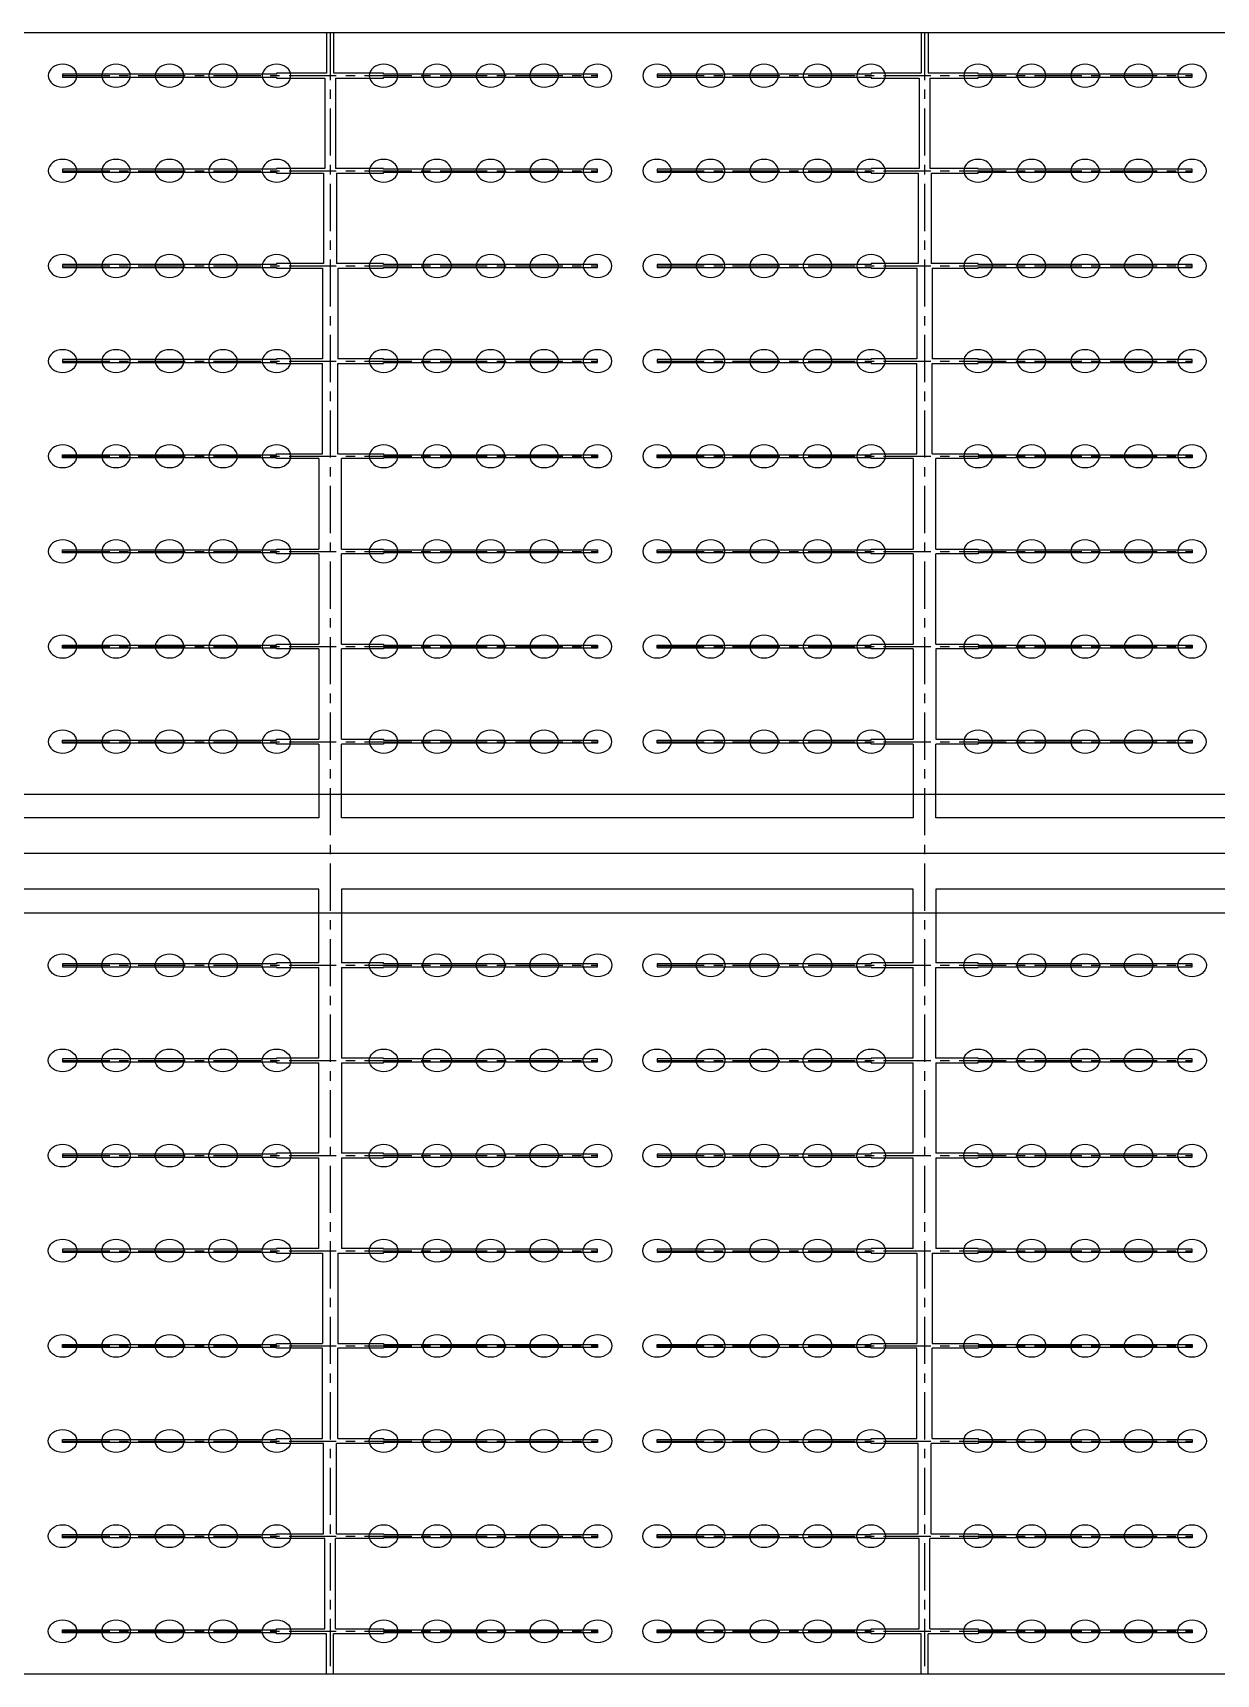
# Model space of a CAD drawing. Header units: millimetres. Extents: x 738100 to 1284508, y 138373 to 260796.
# Drawn here: x 791900 to 799862, y 197601 to 208641 of the extents above; entities that cross this region are included whole.
import ezdxf

# ---------------------------------------------------------------- set-up
doc = ezdxf.new("R2010")
doc.units = ezdxf.units.MM
doc.linetypes.add('CENTER', pattern=[50.8, 31.75, -6.35, 6.35, -6.35])
doc.layers.add('轴线', color=6, linetype='CENTER')

msp = doc.modelspace()

# ---------------------------------------------------------------- linework, layer by layer
at = {"lineweight": -3, "ltscale": 100}
for p, q in [((843900.494, 208641.464), (779900.494, 208641.464)), ((843900.494, 197601.464), (779900.494, 197601.464))]:
    msp.add_line(p, q, dxfattribs=at)
at = {"ltscale": 10}
for p, q in [((793876.494, 208641.464), (793876.494, 208369.464)), ((793924.494, 208641.464), (793924.494, 208369.464)), ((797876.494, 208641.464), (797876.494, 208369.464)), ((797924.494, 208641.464), (797924.494, 208369.464)), ((792100.494, 208363.704), (792100.494, 208343.224)), ((793540.494, 208363.704), (792100.494, 208363.704)), ((792100.494, 208343.224), (793540.494, 208343.224)), ((793876.494, 208369.464), (793540.494, 208369.464)), ((793540.494, 208369.464), (793540.494, 208363.704)), ((793540.494, 208343.224), (793540.494, 208337.464)), ((793540.494, 208337.464), (793864.494, 208337.464)), ((793864.494, 208337.464), (793864.494, 207729.464)), ((794260.494, 208369.464), (793924.494, 208369.464)), ((793936.494, 208337.464), (794260.494, 208337.464)), ((793936.494, 208337.464), (793936.494, 207729.464)), ((794260.494, 208363.704), (794260.494, 208369.464)), ((795700.494, 208363.704), (794260.494, 208363.704)), ((794260.494, 208337.464), (794260.494, 208343.224)), ((794260.494, 208343.224), (795700.494, 208343.224)), ((795700.494, 208343.224), (795700.494, 208363.704)), ((796100.494, 208363.704), (796100.494, 208343.224)), ((797540.494, 208363.704), (796100.494, 208363.704)), ((796100.494, 208343.224), (797540.494, 208343.224)), ((797876.494, 208369.464), (797540.494, 208369.464)), ((797540.494, 208369.464), (797540.494, 208363.704)), ((797540.494, 208343.224), (797540.494, 208337.464)), ((797540.494, 208337.464), (797864.494, 208337.464)), ((797864.494, 208337.464), (797864.494, 207729.464)), ((798260.494, 208369.464), (797924.494, 208369.464)), ((797936.494, 208337.464), (798260.494, 208337.464)), ((797936.494, 208337.464), (797936.494, 207729.464)), ((798260.494, 208363.704), (798260.494, 208369.464)), ((799700.494, 208363.704), (798260.494, 208363.704)), ((798260.494, 208337.464), (798260.494, 208343.224)), ((798260.494, 208343.224), (799700.494, 208343.224)), ((799700.494, 208343.224), (799700.494, 208363.704)), ((792100.494, 207723.704), (792100.494, 207703.224)), ((793540.494, 207723.704), (792100.494, 207723.704)), ((792100.494, 207703.224), (793540.494, 207703.224)), ((793864.494, 207729.464), (793540.494, 207729.464)), ((793540.494, 207729.464), (793540.494, 207723.704)), ((793540.494, 207703.224), (793540.494, 207697.464)), ((793540.494, 207697.464), (793856.494, 207697.464)), ((793856.494, 207697.464), (793856.494, 207089.464)), ((794260.494, 207729.464), (793936.494, 207729.464)), ((793944.494, 207697.464), (794260.494, 207697.464)), ((793944.494, 207697.464), (793944.494, 207089.464)), ((794260.494, 207723.704), (794260.494, 207729.464)), ((795700.494, 207723.704), (794260.494, 207723.704)), ((794260.494, 207697.464), (794260.494, 207703.224)), ((794260.494, 207703.224), (795700.494, 207703.224)), ((795700.494, 207703.224), (795700.494, 207723.704)), ((796100.494, 207723.704), (796100.494, 207703.224)), ((797540.494, 207723.704), (796100.494, 207723.704)), ((796100.494, 207703.224), (797540.494, 207703.224)), ((797864.494, 207729.464), (797540.494, 207729.464)), ((797540.494, 207729.464), (797540.494, 207723.704)), ((797540.494, 207703.224), (797540.494, 207697.464)), ((797540.494, 207697.464), (797856.494, 207697.464)), ((797856.494, 207697.464), (797856.494, 207089.464)), ((798260.494, 207729.464), (797936.494, 207729.464)), ((797944.494, 207697.464), (798260.494, 207697.464)), ((797944.494, 207697.464), (797944.494, 207089.464)), ((798260.494, 207723.704), (798260.494, 207729.464)), ((799700.494, 207723.704), (798260.494, 207723.704)), ((798260.494, 207697.464), (798260.494, 207703.224)), ((798260.494, 207703.224), (799700.494, 207703.224)), ((799700.494, 207703.224), (799700.494, 207723.704)), ((792100.494, 207083.704), (792100.494, 207063.224)), ((793540.494, 207083.704), (792100.494, 207083.704)), ((792100.494, 207063.224), (793540.494, 207063.224)), ((793856.494, 207089.464), (793540.494, 207089.464)), ((793540.494, 207089.464), (793540.494, 207083.704)), ((793540.494, 207063.224), (793540.494, 207057.464)), ((793540.494, 207057.464), (793848.494, 207057.464)), ((793848.494, 207057.464), (793848.494, 206449.464)), ((794260.494, 207089.464), (793944.494, 207089.464)), ((793952.494, 207057.464), (794260.494, 207057.464)), ((793952.494, 207057.464), (793952.494, 206449.464)), ((794260.494, 207083.704), (794260.494, 207089.464)), ((795700.494, 207083.704), (794260.494, 207083.704)), ((794260.494, 207057.464), (794260.494, 207063.224)), ((794260.494, 207063.224), (795700.494, 207063.224)), ((795700.494, 207063.224), (795700.494, 207083.704)), ((796100.494, 207083.704), (796100.494, 207063.224)), ((797540.494, 207083.704), (796100.494, 207083.704)), ((796100.494, 207063.224), (797540.494, 207063.224)), ((797856.494, 207089.464), (797540.494, 207089.464)), ((797540.494, 207089.464), (797540.494, 207083.704)), ((797540.494, 207063.224), (797540.494, 207057.464)), ((797540.494, 207057.464), (797848.494, 207057.464)), ((797848.494, 207057.464), (797848.494, 206449.464)), ((798260.494, 207089.464), (797944.494, 207089.464)), ((797952.494, 207057.464), (798260.494, 207057.464)), ((797952.494, 207057.464), (797952.494, 206449.464)), ((798260.494, 207083.704), (798260.494, 207089.464)), ((799700.494, 207083.704), (798260.494, 207083.704)), ((798260.494, 207057.464), (798260.494, 207063.224)), ((798260.494, 207063.224), (799700.494, 207063.224)), ((799700.494, 207063.224), (799700.494, 207083.704)), ((792100.494, 206443.704), (792100.494, 206423.224)), ((793540.494, 206443.704), (792100.494, 206443.704)), ((792100.494, 206423.224), (793540.494, 206423.224)), ((793848.494, 206449.464), (793540.494, 206449.464)), ((793540.494, 206449.464), (793540.494, 206443.704)), ((793540.494, 206423.224), (793540.494, 206417.464)), ((793540.494, 206417.464), (793848.494, 206417.464)), ((793848.494, 205809.464), (793848.494, 206417.464)), ((794260.494, 206449.464), (793952.494, 206449.464)), ((793952.494, 206417.464), (794260.494, 206417.464)), ((793952.494, 205809.464), (793952.494, 206417.464)), ((794260.494, 206443.704), (794260.494, 206449.464)), ((795700.494, 206443.704), (794260.494, 206443.704)), ((794260.494, 206417.464), (794260.494, 206423.224)), ((794260.494, 206423.224), (795700.494, 206423.224)), ((795700.494, 206423.224), (795700.494, 206443.704)), ((796100.494, 206443.704), (796100.494, 206423.224)), ((797540.494, 206443.704), (796100.494, 206443.704)), ((796100.494, 206423.224), (797540.494, 206423.224)), ((797848.494, 206449.464), (797540.494, 206449.464)), ((797540.494, 206449.464), (797540.494, 206443.704)), ((797540.494, 206423.224), (797540.494, 206417.464)), ((797540.494, 206417.464), (797848.494, 206417.464)), ((797848.494, 205809.464), (797848.494, 206417.464)), ((798260.494, 206449.464), (797952.494, 206449.464)), ((797952.494, 206417.464), (798260.494, 206417.464)), ((797952.494, 205809.464), (797952.494, 206417.464)), ((798260.494, 206443.704), (798260.494, 206449.464)), ((799700.494, 206443.704), (798260.494, 206443.704)), ((798260.494, 206417.464), (798260.494, 206423.224)), ((798260.494, 206423.224), (799700.494, 206423.224)), ((799700.494, 206423.224), (799700.494, 206443.704)), ((792100.494, 205783.224), (792100.494, 205803.704)), ((792100.494, 205803.704), (793540.494, 205803.704)), ((793540.494, 205803.704), (793540.494, 205809.464)), ((793540.494, 205809.464), (793848.494, 205809.464)), ((793952.494, 205809.464), (794260.494, 205809.464)), ((794260.494, 205809.464), (794260.494, 205803.704)), ((794260.494, 205803.704), (795700.494, 205803.704)), ((795700.494, 205803.704), (795700.494, 205783.224)), ((796100.494, 205783.224), (796100.494, 205803.704)), ((796100.494, 205803.704), (797540.494, 205803.704)), ((797540.494, 205803.704), (797540.494, 205809.464)), ((797540.494, 205809.464), (797848.494, 205809.464)), ((797952.494, 205809.464), (798260.494, 205809.464)), ((798260.494, 205809.464), (798260.494, 205803.704)), ((798260.494, 205803.704), (799700.494, 205803.704)), ((799700.494, 205803.704), (799700.494, 205783.224)), ((793540.494, 205783.224), (792100.494, 205783.224)), ((793540.494, 205777.464), (793540.494, 205783.224)), ((793824.494, 205777.464), (793540.494, 205777.464)), ((793824.494, 205777.464), (793824.494, 205169.464)), ((794260.494, 205777.464), (793976.494, 205777.464)), ((793976.494, 205169.464), (793976.494, 205777.464)), ((795700.494, 205783.224), (794260.494, 205783.224)), ((794260.494, 205783.224), (794260.494, 205777.464)), ((797540.494, 205783.224), (796100.494, 205783.224)), ((797540.494, 205777.464), (797540.494, 205783.224)), ((797824.494, 205777.464), (797540.494, 205777.464)), ((797824.494, 205777.464), (797824.494, 205169.464)), ((798260.494, 205777.464), (797976.494, 205777.464)), ((797976.494, 205169.464), (797976.494, 205777.464)), ((799700.494, 205783.224), (798260.494, 205783.224)), ((798260.494, 205783.224), (798260.494, 205777.464)), ((792100.494, 205143.224), (792100.494, 205163.704)), ((792100.494, 205163.704), (793540.494, 205163.704)), ((793540.494, 205143.224), (792100.494, 205143.224)), ((793540.494, 205163.704), (793540.494, 205169.464)), ((793540.494, 205169.464), (793824.494, 205169.464)), ((793540.494, 205137.464), (793540.494, 205143.224)), ((793824.494, 205137.464), (793540.494, 205137.464)), ((793824.494, 205137.464), (793824.494, 204529.464)), ((793976.494, 205169.464), (794260.494, 205169.464)), ((794260.494, 205137.464), (793976.494, 205137.464)), ((793976.494, 204529.464), (793976.494, 205137.464)), ((794260.494, 205169.464), (794260.494, 205163.704)), ((794260.494, 205163.704), (795700.494, 205163.704)), ((795700.494, 205143.224), (794260.494, 205143.224)), ((794260.494, 205143.224), (794260.494, 205137.464)), ((795700.494, 205163.704), (795700.494, 205143.224)), ((796100.494, 205143.224), (796100.494, 205163.704)), ((796100.494, 205163.704), (797540.494, 205163.704)), ((797540.494, 205143.224), (796100.494, 205143.224)), ((797540.494, 205163.704), (797540.494, 205169.464)), ((797540.494, 205169.464), (797824.494, 205169.464)), ((797540.494, 205137.464), (797540.494, 205143.224)), ((797824.494, 205137.464), (797540.494, 205137.464)), ((797824.494, 205137.464), (797824.494, 204529.464)), ((797976.494, 205169.464), (798260.494, 205169.464)), ((798260.494, 205137.464), (797976.494, 205137.464)), ((797976.494, 204529.464), (797976.494, 205137.464)), ((798260.494, 205169.464), (798260.494, 205163.704)), ((798260.494, 205163.704), (799700.494, 205163.704)), ((799700.494, 205143.224), (798260.494, 205143.224)), ((798260.494, 205143.224), (798260.494, 205137.464)), ((799700.494, 205163.704), (799700.494, 205143.224)), ((792100.494, 204503.224), (792100.494, 204523.704)), ((792100.494, 204523.704), (793540.494, 204523.704)), ((793540.494, 204503.224), (792100.494, 204503.224)), ((793540.494, 204523.704), (793540.494, 204529.464)), ((793540.494, 204529.464), (793824.494, 204529.464)), ((793540.494, 204497.464), (793540.494, 204503.224)), ((793824.494, 204497.464), (793540.494, 204497.464)), ((793824.494, 204497.464), (793824.494, 203889.464)), ((793976.494, 204529.464), (794260.494, 204529.464)), ((794260.494, 204497.464), (793976.494, 204497.464)), ((793976.494, 203889.464), (793976.494, 204497.464)), ((794260.494, 204529.464), (794260.494, 204523.704)), ((794260.494, 204523.704), (795700.494, 204523.704)), ((795700.494, 204503.224), (794260.494, 204503.224)), ((794260.494, 204503.224), (794260.494, 204497.464)), ((795700.494, 204523.704), (795700.494, 204503.224)), ((796100.494, 204503.224), (796100.494, 204523.704)), ((796100.494, 204523.704), (797540.494, 204523.704)), ((797540.494, 204503.224), (796100.494, 204503.224)), ((797540.494, 204523.704), (797540.494, 204529.464)), ((797540.494, 204529.464), (797824.494, 204529.464)), ((797540.494, 204497.464), (797540.494, 204503.224)), ((797824.494, 204497.464), (797540.494, 204497.464)), ((797824.494, 204497.464), (797824.494, 203889.464)), ((797976.494, 204529.464), (798260.494, 204529.464)), ((798260.494, 204497.464), (797976.494, 204497.464)), ((797976.494, 204497.464), (797976.494, 203889.464)), ((798260.494, 204529.464), (798260.494, 204523.704)), ((798260.494, 204523.704), (799700.494, 204523.704)), ((799700.494, 204503.224), (798260.494, 204503.224)), ((798260.494, 204503.224), (798260.494, 204497.464)), ((799700.494, 204523.704), (799700.494, 204503.224)), ((792100.494, 203863.224), (792100.494, 203883.704)), ((792100.494, 203883.704), (793540.494, 203883.704)), ((793540.494, 203863.224), (792100.494, 203863.224)), ((793540.494, 203883.704), (793540.494, 203889.464)), ((793540.494, 203889.464), (793824.494, 203889.464)), ((793540.494, 203857.464), (793540.494, 203863.224)), ((793824.494, 203857.464), (793540.494, 203857.464)), ((793824.494, 203857.464), (793824.494, 203361.464)), ((793976.494, 203889.464), (794260.494, 203889.464)), ((794260.494, 203857.464), (793976.494, 203857.464)), ((793976.494, 203361.464), (793976.494, 203857.464)), ((794260.494, 203889.464), (794260.494, 203883.704)), ((794260.494, 203883.704), (795700.494, 203883.704)), ((795700.494, 203863.224), (794260.494, 203863.224)), ((794260.494, 203863.224), (794260.494, 203857.464)), ((795700.494, 203883.704), (795700.494, 203863.224)), ((796100.494, 203863.224), (796100.494, 203883.704)), ((796100.494, 203883.704), (797540.494, 203883.704)), ((797540.494, 203863.224), (796100.494, 203863.224)), ((797540.494, 203883.704), (797540.494, 203889.464)), ((797540.494, 203889.464), (797824.494, 203889.464)), ((797540.494, 203857.464), (797540.494, 203863.224)), ((797824.494, 203857.464), (797540.494, 203857.464)), ((797824.494, 203857.464), (797824.494, 203361.464)), ((797976.494, 203889.464), (798260.494, 203889.464)), ((798260.494, 203857.464), (797976.494, 203857.464)), ((797976.494, 203361.464), (797976.494, 203857.464)), ((798260.494, 203889.464), (798260.494, 203883.704)), ((798260.494, 203883.704), (799700.494, 203883.704)), ((799700.494, 203863.224), (798260.494, 203863.224)), ((798260.494, 203863.224), (798260.494, 203857.464)), ((799700.494, 203883.704), (799700.494, 203863.224)), ((779900.494, 203521.464), (843900.494, 203521.464)), ((793824.494, 203361.464), (789976.494, 203361.464)), ((797824.494, 203361.464), (793976.494, 203361.464)), ((801824.494, 203361.464), (797976.494, 203361.464)), ((793824.494, 202881.464), (789976.494, 202881.464)), ((793824.494, 202385.464), (793824.494, 202881.464)), ((793976.494, 202881.464), (793976.494, 202385.464)), ((797824.494, 202881.464), (793976.494, 202881.464)), ((797824.494, 202385.464), (797824.494, 202881.464)), ((797976.494, 202881.464), (797976.494, 202385.464)), ((801824.494, 202881.464), (797976.494, 202881.464)), ((779900.494, 202721.464), (843900.494, 202721.464)), ((792100.494, 202379.704), (792100.494, 202359.224)), ((793540.494, 202379.704), (792100.494, 202379.704)), ((793824.494, 202385.464), (793540.494, 202385.464)), ((793540.494, 202385.464), (793540.494, 202379.704)), ((794260.494, 202385.464), (793976.494, 202385.464)), ((794260.494, 202379.704), (794260.494, 202385.464)), ((795700.494, 202379.704), (794260.494, 202379.704)), ((795700.494, 202359.224), (795700.494, 202379.704)), ((796100.494, 202379.704), (796100.494, 202359.224)), ((797540.494, 202379.704), (796100.494, 202379.704)), ((797824.494, 202385.464), (797540.494, 202385.464)), ((797540.494, 202385.464), (797540.494, 202379.704)), ((798260.494, 202385.464), (797976.494, 202385.464)), ((798260.494, 202379.704), (798260.494, 202385.464)), ((799700.494, 202379.704), (798260.494, 202379.704)), ((799700.494, 202359.224), (799700.494, 202379.704)), ((792100.494, 202359.224), (793540.494, 202359.224)), ((793540.494, 202359.224), (793540.494, 202353.464)), ((793540.494, 202353.464), (793824.494, 202353.464)), ((793824.494, 201745.464), (793824.494, 202353.464)), ((793976.494, 202353.464), (794260.494, 202353.464)), ((793976.494, 202353.464), (793976.494, 201745.464)), ((794260.494, 202353.464), (794260.494, 202359.224)), ((794260.494, 202359.224), (795700.494, 202359.224)), ((796100.494, 202359.224), (797540.494, 202359.224)), ((797540.494, 202359.224), (797540.494, 202353.464)), ((797540.494, 202353.464), (797824.494, 202353.464)), ((797824.494, 201745.464), (797824.494, 202353.464)), ((797976.494, 202353.464), (798260.494, 202353.464)), ((797976.494, 201745.464), (797976.494, 202353.464)), ((798260.494, 202353.464), (798260.494, 202359.224)), ((798260.494, 202359.224), (799700.494, 202359.224)), ((792100.494, 201739.704), (792100.494, 201719.224)), ((793540.494, 201739.704), (792100.494, 201739.704)), ((792100.494, 201719.224), (793540.494, 201719.224)), ((793824.494, 201745.464), (793540.494, 201745.464)), ((793540.494, 201745.464), (793540.494, 201739.704)), ((793540.494, 201719.224), (793540.494, 201713.464)), ((793540.494, 201713.464), (793824.494, 201713.464)), ((793824.494, 201105.464), (793824.494, 201713.464)), ((794260.494, 201745.464), (793976.494, 201745.464)), ((793976.494, 201713.464), (794260.494, 201713.464)), ((793976.494, 201713.464), (793976.494, 201105.464)), ((794260.494, 201739.704), (794260.494, 201745.464)), ((795700.494, 201739.704), (794260.494, 201739.704)), ((794260.494, 201713.464), (794260.494, 201719.224)), ((794260.494, 201719.224), (795700.494, 201719.224)), ((795700.494, 201719.224), (795700.494, 201739.704)), ((796100.494, 201739.704), (796100.494, 201719.224)), ((797540.494, 201739.704), (796100.494, 201739.704)), ((796100.494, 201719.224), (797540.494, 201719.224)), ((797824.494, 201745.464), (797540.494, 201745.464)), ((797540.494, 201745.464), (797540.494, 201739.704)), ((797540.494, 201719.224), (797540.494, 201713.464)), ((797540.494, 201713.464), (797824.494, 201713.464)), ((797824.494, 201105.464), (797824.494, 201713.464)), ((798260.494, 201745.464), (797976.494, 201745.464)), ((797976.494, 201713.464), (798260.494, 201713.464)), ((797976.494, 201713.464), (797976.494, 201105.464)), ((798260.494, 201739.704), (798260.494, 201745.464)), ((799700.494, 201739.704), (798260.494, 201739.704)), ((798260.494, 201713.464), (798260.494, 201719.224)), ((798260.494, 201719.224), (799700.494, 201719.224)), ((799700.494, 201719.224), (799700.494, 201739.704)), ((792100.494, 201099.704), (792100.494, 201079.224)), ((793540.494, 201099.704), (792100.494, 201099.704)), ((792100.494, 201079.224), (793540.494, 201079.224)), ((793824.494, 201105.464), (793540.494, 201105.464)), ((793540.494, 201105.464), (793540.494, 201099.704)), ((793540.494, 201079.224), (793540.494, 201073.464)), ((793540.494, 201073.464), (793824.494, 201073.464)), ((793824.494, 200465.464), (793824.494, 201073.464)), ((794260.494, 201105.464), (793976.494, 201105.464)), ((793976.494, 201073.464), (794260.494, 201073.464)), ((793976.494, 201073.464), (793976.494, 200465.464)), ((794260.494, 201099.704), (794260.494, 201105.464)), ((795700.494, 201099.704), (794260.494, 201099.704)), ((794260.494, 201073.464), (794260.494, 201079.224)), ((794260.494, 201079.224), (795700.494, 201079.224)), ((795700.494, 201079.224), (795700.494, 201099.704)), ((796100.494, 201099.704), (796100.494, 201079.224)), ((797540.494, 201099.704), (796100.494, 201099.704)), ((796100.494, 201079.224), (797540.494, 201079.224)), ((797824.494, 201105.464), (797540.494, 201105.464)), ((797540.494, 201105.464), (797540.494, 201099.704)), ((797540.494, 201079.224), (797540.494, 201073.464)), ((797540.494, 201073.464), (797824.494, 201073.464)), ((797824.494, 200465.464), (797824.494, 201073.464)), ((798260.494, 201105.464), (797976.494, 201105.464)), ((797976.494, 201073.464), (798260.494, 201073.464)), ((797976.494, 201073.464), (797976.494, 200465.464)), ((798260.494, 201099.704), (798260.494, 201105.464)), ((799700.494, 201099.704), (798260.494, 201099.704)), ((798260.494, 201073.464), (798260.494, 201079.224)), ((798260.494, 201079.224), (799700.494, 201079.224)), ((799700.494, 201079.224), (799700.494, 201099.704)), ((792100.494, 200459.704), (792100.494, 200439.224)), ((793540.494, 200459.704), (792100.494, 200459.704)), ((792100.494, 200439.224), (793540.494, 200439.224)), ((793824.494, 200465.464), (793540.494, 200465.464)), ((793540.494, 200465.464), (793540.494, 200459.704)), ((793540.494, 200439.224), (793540.494, 200433.464)), ((793540.494, 200433.464), (793848.494, 200433.464)), ((793848.494, 200433.464), (793848.494, 199825.464)), ((793952.494, 200433.464), (794260.494, 200433.464)), ((793952.494, 200433.464), (793952.494, 199825.464)), ((794260.494, 200465.464), (793976.494, 200465.464)), ((794260.494, 200459.704), (794260.494, 200465.464)), ((795700.494, 200459.704), (794260.494, 200459.704)), ((794260.494, 200433.464), (794260.494, 200439.224)), ((794260.494, 200439.224), (795700.494, 200439.224)), ((795700.494, 200439.224), (795700.494, 200459.704)), ((796100.494, 200459.704), (796100.494, 200439.224)), ((797540.494, 200459.704), (796100.494, 200459.704)), ((796100.494, 200439.224), (797540.494, 200439.224)), ((797824.494, 200465.464), (797540.494, 200465.464)), ((797540.494, 200465.464), (797540.494, 200459.704)), ((797540.494, 200439.224), (797540.494, 200433.464)), ((797540.494, 200433.464), (797848.494, 200433.464)), ((797848.494, 200433.464), (797848.494, 199825.464)), ((797952.494, 200433.464), (798260.494, 200433.464)), ((797952.494, 200433.464), (797952.494, 199825.464)), ((798260.494, 200465.464), (797976.494, 200465.464)), ((798260.494, 200459.704), (798260.494, 200465.464)), ((799700.494, 200459.704), (798260.494, 200459.704)), ((798260.494, 200433.464), (798260.494, 200439.224)), ((798260.494, 200439.224), (799700.494, 200439.224)), ((799700.494, 200439.224), (799700.494, 200459.704)), ((792100.494, 199799.224), (792100.494, 199819.704)), ((792100.494, 199819.704), (793540.494, 199819.704)), ((793540.494, 199799.224), (792100.494, 199799.224)), ((793540.494, 199819.704), (793540.494, 199825.464)), ((793540.494, 199825.464), (793848.494, 199825.464)), ((793540.494, 199793.464), (793540.494, 199799.224)), ((793848.494, 199793.464), (793540.494, 199793.464)), ((793848.494, 199185.464), (793848.494, 199793.464)), ((793952.494, 199825.464), (794260.494, 199825.464)), ((794260.494, 199793.464), (793952.494, 199793.464)), ((793952.494, 199185.464), (793952.494, 199793.464)), ((794260.494, 199825.464), (794260.494, 199819.704)), ((794260.494, 199819.704), (795700.494, 199819.704)), ((795700.494, 199799.224), (794260.494, 199799.224)), ((794260.494, 199799.224), (794260.494, 199793.464)), ((795700.494, 199819.704), (795700.494, 199799.224)), ((796100.494, 199799.224), (796100.494, 199819.704)), ((796100.494, 199819.704), (797540.494, 199819.704)), ((797540.494, 199799.224), (796100.494, 199799.224)), ((797540.494, 199819.704), (797540.494, 199825.464)), ((797540.494, 199825.464), (797848.494, 199825.464)), ((797540.494, 199793.464), (797540.494, 199799.224)), ((797848.494, 199793.464), (797540.494, 199793.464)), ((797848.494, 199185.464), (797848.494, 199793.464)), ((797952.494, 199825.464), (798260.494, 199825.464)), ((798260.494, 199793.464), (797952.494, 199793.464)), ((797952.494, 199185.464), (797952.494, 199793.464)), ((798260.494, 199825.464), (798260.494, 199819.704)), ((798260.494, 199819.704), (799700.494, 199819.704)), ((799700.494, 199799.224), (798260.494, 199799.224)), ((798260.494, 199799.224), (798260.494, 199793.464)), ((799700.494, 199819.704), (799700.494, 199799.224)), ((792100.494, 199159.224), (792100.494, 199179.704)), ((792100.494, 199179.704), (793540.494, 199179.704)), ((793540.494, 199179.704), (793540.494, 199185.464)), ((793540.494, 199185.464), (793848.494, 199185.464)), ((793952.494, 199185.464), (794260.494, 199185.464)), ((794260.494, 199185.464), (794260.494, 199179.704)), ((794260.494, 199179.704), (795700.494, 199179.704)), ((795700.494, 199179.704), (795700.494, 199159.224)), ((796100.494, 199159.224), (796100.494, 199179.704)), ((796100.494, 199179.704), (797540.494, 199179.704)), ((797540.494, 199179.704), (797540.494, 199185.464)), ((797540.494, 199185.464), (797848.494, 199185.464)), ((797952.494, 199185.464), (798260.494, 199185.464)), ((798260.494, 199185.464), (798260.494, 199179.704)), ((798260.494, 199179.704), (799700.494, 199179.704)), ((799700.494, 199179.704), (799700.494, 199159.224)), ((793540.494, 199159.224), (792100.494, 199159.224)), ((793540.494, 199153.464), (793540.494, 199159.224)), ((793856.494, 199153.464), (793540.494, 199153.464)), ((793856.494, 198545.464), (793856.494, 199153.464)), ((794260.494, 199153.464), (793944.494, 199153.464)), ((793944.494, 198545.464), (793944.494, 199153.464)), ((795700.494, 199159.224), (794260.494, 199159.224)), ((794260.494, 199159.224), (794260.494, 199153.464)), ((797540.494, 199159.224), (796100.494, 199159.224)), ((797540.494, 199153.464), (797540.494, 199159.224)), ((797856.494, 199153.464), (797540.494, 199153.464)), ((797856.494, 198545.464), (797856.494, 199153.464)), ((798260.494, 199153.464), (797944.494, 199153.464)), ((797944.494, 198545.464), (797944.494, 199153.464)), ((799700.494, 199159.224), (798260.494, 199159.224)), ((798260.494, 199159.224), (798260.494, 199153.464)), ((792100.494, 198519.224), (792100.494, 198539.704)), ((792100.494, 198539.704), (793540.494, 198539.704)), ((793540.494, 198519.224), (792100.494, 198519.224)), ((793540.494, 198539.704), (793540.494, 198545.464)), ((793540.494, 198545.464), (793856.494, 198545.464)), ((793540.494, 198513.464), (793540.494, 198519.224)), ((793864.494, 198513.464), (793540.494, 198513.464)), ((793864.494, 197905.464), (793864.494, 198513.464)), ((794260.494, 198513.464), (793936.494, 198513.464)), ((793936.494, 197905.464), (793936.494, 198513.464)), ((793944.494, 198545.464), (794260.494, 198545.464)), ((794260.494, 198545.464), (794260.494, 198539.704)), ((794260.494, 198539.704), (795700.494, 198539.704)), ((795700.494, 198519.224), (794260.494, 198519.224)), ((794260.494, 198519.224), (794260.494, 198513.464)), ((795700.494, 198539.704), (795700.494, 198519.224)), ((796100.494, 198519.224), (796100.494, 198539.704)), ((796100.494, 198539.704), (797540.494, 198539.704)), ((797540.494, 198519.224), (796100.494, 198519.224)), ((797540.494, 198539.704), (797540.494, 198545.464)), ((797540.494, 198545.464), (797856.494, 198545.464)), ((797540.494, 198513.464), (797540.494, 198519.224)), ((797864.494, 198513.464), (797540.494, 198513.464)), ((797864.494, 197905.464), (797864.494, 198513.464)), ((798260.494, 198513.464), (797936.494, 198513.464)), ((797936.494, 197905.464), (797936.494, 198513.464)), ((797944.494, 198545.464), (798260.494, 198545.464)), ((798260.494, 198545.464), (798260.494, 198539.704)), ((798260.494, 198539.704), (799700.494, 198539.704)), ((799700.494, 198519.224), (798260.494, 198519.224)), ((798260.494, 198519.224), (798260.494, 198513.464)), ((799700.494, 198539.704), (799700.494, 198519.224)), ((792100.494, 197879.224), (792100.494, 197899.704)), ((792100.494, 197899.704), (793540.494, 197899.704)), ((793540.494, 197879.224), (792100.494, 197879.224)), ((793540.494, 197899.704), (793540.494, 197905.464)), ((793540.494, 197905.464), (793864.494, 197905.464)), ((793540.494, 197873.464), (793540.494, 197879.224)), ((793876.494, 197873.464), (793540.494, 197873.464)), ((793876.494, 197601.464), (793876.494, 197873.464)), ((793924.494, 197601.464), (793924.494, 197873.464)), ((794260.494, 197873.464), (793924.494, 197873.464)), ((793936.494, 197905.464), (794260.494, 197905.464)), ((794260.494, 197905.464), (794260.494, 197899.704)), ((794260.494, 197899.704), (795700.494, 197899.704)), ((795700.494, 197879.224), (794260.494, 197879.224)), ((794260.494, 197879.224), (794260.494, 197873.464)), ((795700.494, 197899.704), (795700.494, 197879.224)), ((796100.494, 197879.224), (796100.494, 197899.704)), ((796100.494, 197899.704), (797540.494, 197899.704)), ((797540.494, 197879.224), (796100.494, 197879.224)), ((797540.494, 197899.704), (797540.494, 197905.464)), ((797540.494, 197905.464), (797864.494, 197905.464)), ((797540.494, 197873.464), (797540.494, 197879.224)), ((797876.494, 197873.464), (797540.494, 197873.464)), ((797876.494, 197601.464), (797876.494, 197873.464)), ((797924.494, 197601.464), (797924.494, 197873.464)), ((798260.494, 197873.464), (797924.494, 197873.464)), ((797936.494, 197905.464), (798260.494, 197905.464)), ((798260.494, 197905.464), (798260.494, 197899.704)), ((798260.494, 197899.704), (799700.494, 197899.704)), ((799700.494, 197879.224), (798260.494, 197879.224)), ((798260.494, 197879.224), (798260.494, 197873.464)), ((799700.494, 197899.704), (799700.494, 197879.224))]:
    msp.add_line(p, q, dxfattribs=at)
at = {"ltscale": 10, "extrusion": (0, 0, -1)}
for centre in [(792100.494, 208353.464), (792460.494, 208353.464), (792820.494, 208353.464), (793180.494, 208353.464), (793540.494, 208353.464), (794260.494, 208353.464), (794620.494, 208353.464), (794980.494, 208353.464), (795340.494, 208353.464), (795700.494, 208353.464), (796100.494, 208353.464), (796460.494, 208353.464), (796820.494, 208353.464), (797180.494, 208353.464), (797540.494, 208353.464), (798260.494, 208353.464), (798620.494, 208353.464), (798980.494, 208353.464), (799340.494, 208353.464), (799700.494, 208353.464), (792100.494, 207713.464), (792460.494, 207713.464), (792820.494, 207713.464), (793180.494, 207713.464), (793540.494, 207713.464), (794260.494, 207713.464), (794620.494, 207713.464), (794980.494, 207713.464), (795340.494, 207713.464), (795700.494, 207713.464), (796100.494, 207713.464), (796460.494, 207713.464), (796820.494, 207713.464), (797180.494, 207713.464), (797540.494, 207713.464), (798260.494, 207713.464), (798620.494, 207713.464), (798980.494, 207713.464), (799340.494, 207713.464), (799700.494, 207713.464), (792100.494, 207073.464), (792460.494, 207073.464), (792820.494, 207073.464), (793180.494, 207073.464), (793540.494, 207073.464), (794260.494, 207073.464), (794620.494, 207073.464), (794980.494, 207073.464), (795340.494, 207073.464), (795700.494, 207073.464), (796100.494, 207073.464), (796460.494, 207073.464), (796820.494, 207073.464), (797180.494, 207073.464), (797540.494, 207073.464), (798260.494, 207073.464), (798620.494, 207073.464), (798980.494, 207073.464), (799340.494, 207073.464), (799700.494, 207073.464), (792100.494, 206433.464), (792460.494, 206433.464), (792820.494, 206433.464), (793180.494, 206433.464), (793540.494, 206433.464), (794260.494, 206433.464), (794620.494, 206433.464), (794980.494, 206433.464), (795340.494, 206433.464), (795700.494, 206433.464), (796100.494, 206433.464), (796460.494, 206433.464), (796820.494, 206433.464), (797180.494, 206433.464), (797540.494, 206433.464), (798260.494, 206433.464), (798620.494, 206433.464), (798980.494, 206433.464), (799340.494, 206433.464), (799700.494, 206433.464), (792100.494, 205793.464), (792460.494, 205793.464), (792820.494, 205793.464), (793180.494, 205793.464), (793540.494, 205793.464), (794260.494, 205793.464), (794620.494, 205793.464), (794980.494, 205793.464), (795340.494, 205793.464), (795700.494, 205793.464), (796100.494, 205793.464), (796460.494, 205793.464), (796820.494, 205793.464), (797180.494, 205793.464), (797540.494, 205793.464), (798260.494, 205793.464), (798620.494, 205793.464), (798980.494, 205793.464), (799340.494, 205793.464), (799700.494, 205793.464), (792100.494, 205153.464), (792460.494, 205153.464), (792820.494, 205153.464), (793180.494, 205153.464), (793540.494, 205153.464), (794260.494, 205153.464), (794620.494, 205153.464), (794980.494, 205153.464), (795340.494, 205153.464), (795700.494, 205153.464), (796100.494, 205153.464), (796460.494, 205153.464), (796820.494, 205153.464), (797180.494, 205153.464), (797540.494, 205153.464), (798260.494, 205153.464), (798620.494, 205153.464), (798980.494, 205153.464), (799340.494, 205153.464), (799700.494, 205153.464), (792100.494, 204513.464), (792460.494, 204513.464), (792820.494, 204513.464), (793180.494, 204513.464), (793540.494, 204513.464), (794260.494, 204513.464), (794620.494, 204513.464), (794980.494, 204513.464), (795340.494, 204513.464), (795700.494, 204513.464), (796100.494, 204513.464), (796460.494, 204513.464), (796820.494, 204513.464), (797180.494, 204513.464), (797540.494, 204513.464), (798260.494, 204513.464), (798620.494, 204513.464), (798980.494, 204513.464), (799340.494, 204513.464), (799700.494, 204513.464), (792100.494, 203873.464), (792460.494, 203873.464), (792820.494, 203873.464), (793180.494, 203873.464), (793540.494, 203873.464), (794260.494, 203873.464), (794620.494, 203873.464), (794980.494, 203873.464), (795340.494, 203873.464), (795700.494, 203873.464), (796100.494, 203873.464), (796460.494, 203873.464), (796820.494, 203873.464), (797180.494, 203873.464), (797540.494, 203873.464), (798260.494, 203873.464), (798620.494, 203873.464), (798980.494, 203873.464), (799340.494, 203873.464), (799700.494, 203873.464)]:
    msp.add_ellipse(centre, major_axis=(96, 0), ratio=0.8, dxfattribs=at)
at = {"ltscale": 10}
for centre in [(792100.494, 202369.464), (792460.494, 202369.464), (792820.494, 202369.464), (793180.494, 202369.464), (793540.494, 202369.464), (794260.494, 202369.464), (794620.494, 202369.464), (794980.494, 202369.464), (795340.494, 202369.464), (795700.494, 202369.464), (796100.494, 202369.464), (796460.494, 202369.464), (796820.494, 202369.464), (797180.494, 202369.464), (797540.494, 202369.464), (798260.494, 202369.464), (798620.494, 202369.464), (798980.494, 202369.464), (799340.494, 202369.464), (799700.494, 202369.464), (792100.494, 201729.464), (792460.494, 201729.464), (792820.494, 201729.464), (793180.494, 201729.464), (793540.494, 201729.464), (794260.494, 201729.464), (794620.494, 201729.464), (794980.494, 201729.464), (795340.494, 201729.464), (795700.494, 201729.464), (796100.494, 201729.464), (796460.494, 201729.464), (796820.494, 201729.464), (797180.494, 201729.464), (797540.494, 201729.464), (798260.494, 201729.464), (798620.494, 201729.464), (798980.494, 201729.464), (799340.494, 201729.464), (799700.494, 201729.464), (792100.494, 201089.464), (792460.494, 201089.464), (792820.494, 201089.464), (793180.494, 201089.464), (793540.494, 201089.464), (794260.494, 201089.464), (794620.494, 201089.464), (794980.494, 201089.464), (795340.494, 201089.464), (795700.494, 201089.464), (796100.494, 201089.464), (796460.494, 201089.464), (796820.494, 201089.464), (797180.494, 201089.464), (797540.494, 201089.464), (798260.494, 201089.464), (798620.494, 201089.464), (798980.494, 201089.464), (799340.494, 201089.464), (799700.494, 201089.464), (792100.494, 200449.464), (792460.494, 200449.464), (792820.494, 200449.464), (793180.494, 200449.464), (793540.494, 200449.464), (794260.494, 200449.464), (794620.494, 200449.464), (794980.494, 200449.464), (795340.494, 200449.464), (795700.494, 200449.464), (796100.494, 200449.464), (796460.494, 200449.464), (796820.494, 200449.464), (797180.494, 200449.464), (797540.494, 200449.464), (798260.494, 200449.464), (798620.494, 200449.464), (798980.494, 200449.464), (799340.494, 200449.464), (799700.494, 200449.464), (792100.494, 199809.464), (792460.494, 199809.464), (792820.494, 199809.464), (793180.494, 199809.464), (793540.494, 199809.464), (794260.494, 199809.464), (794620.494, 199809.464), (794980.494, 199809.464), (795340.494, 199809.464), (795700.494, 199809.464), (796100.494, 199809.464), (796460.494, 199809.464), (796820.494, 199809.464), (797180.494, 199809.464), (797540.494, 199809.464), (798260.494, 199809.464), (798620.494, 199809.464), (798980.494, 199809.464), (799340.494, 199809.464), (799700.494, 199809.464), (792100.494, 199169.464), (792460.494, 199169.464), (792820.494, 199169.464), (793180.494, 199169.464), (793540.494, 199169.464), (794260.494, 199169.464), (794620.494, 199169.464), (794980.494, 199169.464), (795340.494, 199169.464), (795700.494, 199169.464), (796100.494, 199169.464), (796460.494, 199169.464), (796820.494, 199169.464), (797180.494, 199169.464), (797540.494, 199169.464), (798260.494, 199169.464), (798620.494, 199169.464), (798980.494, 199169.464), (799340.494, 199169.464), (799700.494, 199169.464), (792100.494, 198529.464), (792460.494, 198529.464), (792820.494, 198529.464), (793180.494, 198529.464), (793540.494, 198529.464), (794260.494, 198529.464), (794620.494, 198529.464), (794980.494, 198529.464), (795340.494, 198529.464), (795700.494, 198529.464), (796100.494, 198529.464), (796460.494, 198529.464), (796820.494, 198529.464), (797180.494, 198529.464), (797540.494, 198529.464), (798260.494, 198529.464), (798620.494, 198529.464), (798980.494, 198529.464), (799340.494, 198529.464), (799700.494, 198529.464), (792100.494, 197889.464), (792460.494, 197889.464), (792820.494, 197889.464), (793180.494, 197889.464), (793540.494, 197889.464), (794260.494, 197889.464), (794620.494, 197889.464), (794980.494, 197889.464), (795340.494, 197889.464), (795700.494, 197889.464), (796100.494, 197889.464), (796460.494, 197889.464), (796820.494, 197889.464), (797180.494, 197889.464), (797540.494, 197889.464), (798260.494, 197889.464), (798620.494, 197889.464), (798980.494, 197889.464), (799340.494, 197889.464), (799700.494, 197889.464)]:
    msp.add_ellipse(centre, major_axis=(96, 0), ratio=0.8, dxfattribs=at)
at = {"layer": '轴线', "ltscale": 10}
for p, q in [((793900.494, 208641.464), (793900.494, 197601.904)), ((797900.494, 208641.464), (797900.494, 197601.107)), ((792100.494, 208353.464), (795700.494, 208353.464)), ((792100.494, 208353.464), (795700.494, 208353.464)), ((796100.494, 208353.464), (799700.494, 208353.464)), ((796100.494, 208353.464), (799700.494, 208353.464)), ((792100.494, 207713.464), (795700.494, 207713.464)), ((792100.494, 207713.464), (795700.494, 207713.464)), ((796100.494, 207713.464), (799700.494, 207713.464)), ((796100.494, 207713.464), (799700.494, 207713.464)), ((792100.494, 207073.464), (795700.494, 207073.464)), ((792100.494, 207073.464), (795700.494, 207073.464)), ((796100.494, 207073.464), (799700.494, 207073.464)), ((796100.494, 207073.464), (799700.494, 207073.464)), ((792100.494, 206433.464), (795700.494, 206433.464)), ((792100.494, 206433.464), (795700.494, 206433.464)), ((796100.494, 206433.464), (799700.494, 206433.464)), ((796100.494, 206433.464), (799700.494, 206433.464)), ((792100.494, 205793.464), (795700.494, 205793.464)), ((792100.494, 205793.464), (795700.494, 205793.464)), ((796100.494, 205793.464), (799700.494, 205793.464)), ((796100.494, 205793.464), (799700.494, 205793.464)), ((792100.494, 205153.464), (795700.494, 205153.464)), ((792100.494, 205153.464), (795700.494, 205153.464)), ((796100.494, 205153.464), (799700.494, 205153.464)), ((796100.494, 205153.464), (799700.494, 205153.464)), ((792100.494, 204513.464), (795700.494, 204513.464)), ((792100.494, 204513.464), (795700.494, 204513.464)), ((796100.494, 204513.464), (799700.494, 204513.464)), ((796100.494, 204513.464), (799700.494, 204513.464)), ((792100.494, 203873.464), (795700.494, 203873.464)), ((796100.494, 203873.464), (799700.494, 203873.464)), ((846300.494, 203121.464), (776300.494, 203121.464)), ((792100.494, 202369.464), (795700.494, 202369.464)), ((796100.494, 202369.464), (799700.494, 202369.464)), ((792100.494, 201729.464), (795700.494, 201729.464)), ((792100.494, 201729.464), (795700.494, 201729.464)), ((796100.494, 201729.464), (799700.494, 201729.464)), ((796100.494, 201729.464), (799700.494, 201729.464)), ((792100.494, 201089.464), (795700.494, 201089.464)), ((792100.494, 201089.464), (795700.494, 201089.464)), ((796100.494, 201089.464), (799700.494, 201089.464)), ((796100.494, 201089.464), (799700.494, 201089.464)), ((792100.494, 200449.464), (795700.494, 200449.464)), ((792100.494, 200449.464), (795700.494, 200449.464)), ((796100.494, 200449.464), (799700.494, 200449.464)), ((796100.494, 200449.464), (799700.494, 200449.464)), ((792100.494, 199809.464), (795700.494, 199809.464)), ((792100.494, 199809.464), (795700.494, 199809.464)), ((796100.494, 199809.464), (799700.494, 199809.464)), ((796100.494, 199809.464), (799700.494, 199809.464)), ((792100.494, 199169.464), (795700.494, 199169.464)), ((792100.494, 199169.464), (795700.494, 199169.464)), ((796100.494, 199169.464), (799700.494, 199169.464)), ((796100.494, 199169.464), (799700.494, 199169.464)), ((792100.494, 198529.464), (795700.494, 198529.464)), ((792100.494, 198529.464), (795700.494, 198529.464)), ((796100.494, 198529.464), (799700.494, 198529.464)), ((796100.494, 198529.464), (799700.494, 198529.464)), ((792100.494, 197889.464), (795700.494, 197889.464)), ((792100.494, 197889.464), (795700.494, 197889.464)), ((796100.494, 197889.464), (799700.494, 197889.464)), ((796100.494, 197889.464), (799700.494, 197889.464))]:
    msp.add_line(p, q, dxfattribs=at)
at = {"layer": '轴线', "color": 0, "ltscale": 10}
msp.add_line((841976.494, 203121.464), (779900.494, 203121.464), dxfattribs=at)

doc.saveas('drawing.dxf')
